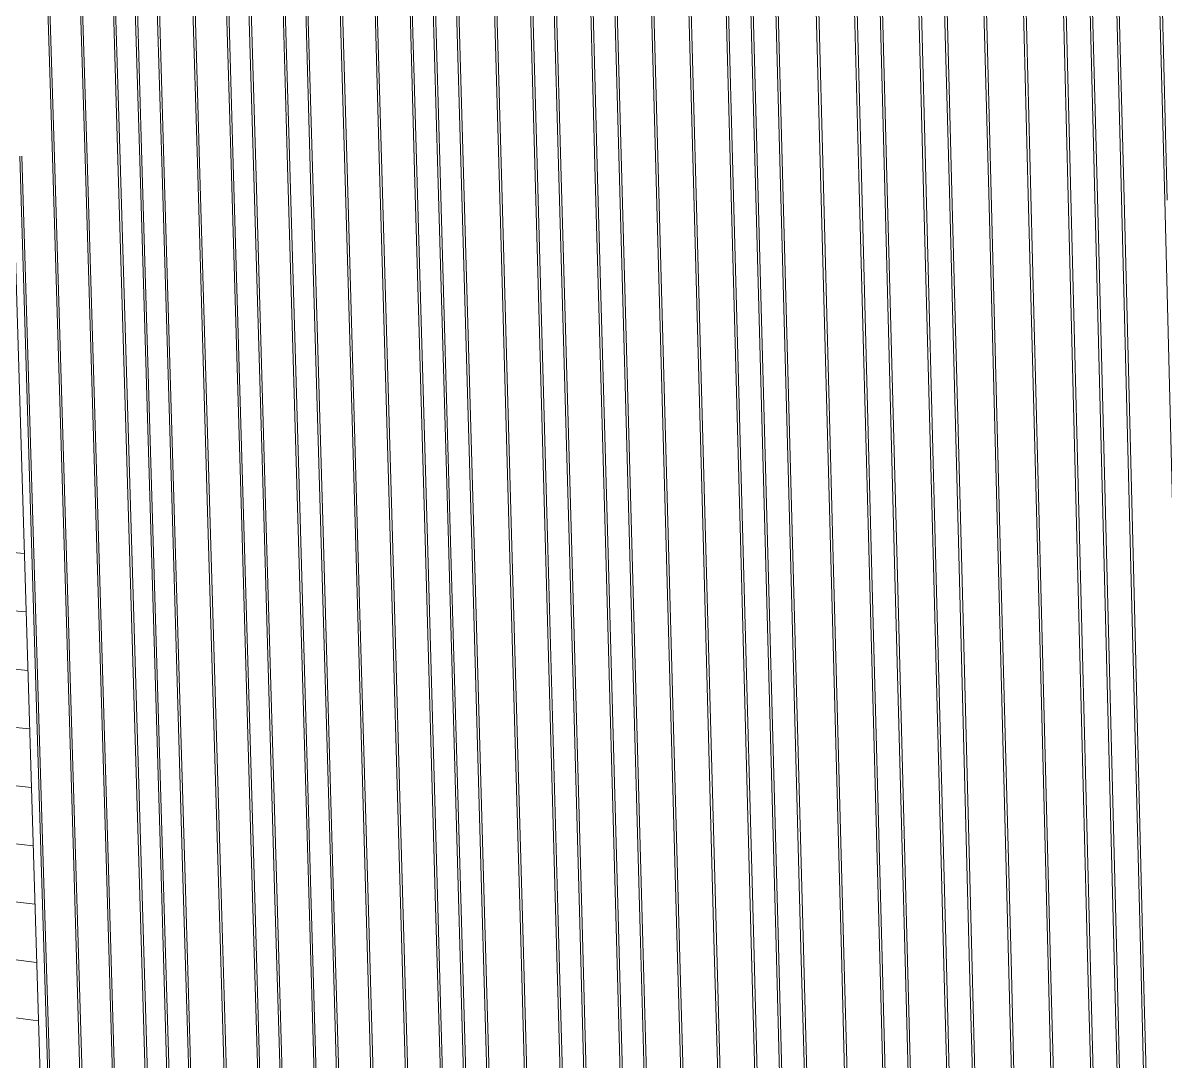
# Model space of a CAD drawing. Header units: inches. Extents: x 5690 to 5695, y -585 to 907.
# Drawn here: x 5692.659 to 5692.7319, y -584.2467 to -584.1804 of the extents above; entities that cross this region are included whole.
import ezdxf

# ---------------------------------------------------------------- set-up
doc = ezdxf.new("R2010")
doc.units = ezdxf.units.IN
doc.header["$MEASUREMENT"] = 0
for name, color, linetype, lineweight in [('A-WALL-PATT-1', 111, 'Continuous', 9), ('I-WALL', 2, 'Continuous', 13), ('I-WALL-1', 2, 'Continuous', 9), ('S-FNDN-1', 32, 'Continuous', 9)]:
    doc.layers.add(name, color=color, linetype=linetype, lineweight=lineweight)

# ---------------------------------------------------------------- blocks, each defined once
blk = doc.blocks.new('FP_97-3D View 1 Copy 1 Copy 1')
at = {"layer": 'A-WALL-PATT-1'}
for p, q in [((-4883.846232, -584.188999), (-4883.846915, -584.1663)), ((-4883.846099, -584.189005), (-4883.846783, -584.1663)), ((-4883.844146, -584.18908), (-4883.844829, -584.166301)), ((-4883.844013, -584.189085), (-4883.844695, -584.166301)), ((-4883.842046, -584.189161), (-4883.842727, -584.166301)), ((-4883.841911, -584.189166), (-4883.842593, -584.166301)), ((-4883.840652, -584.189214), (-4883.841333, -584.166302)), ((-4883.840517, -584.18922), (-4883.841198, -584.166302)), ((-4883.839252, -584.189268), (-4883.839932, -584.166302)), ((-4883.839117, -584.189274), (-4883.839797, -584.166302)), ((-4883.83698, -584.189356), (-4883.837659, -584.166302)), ((-4883.836844, -584.189361), (-4883.837522, -584.166302)), ((-4883.834829, -584.189439), (-4883.835507, -584.166303)), ((-4883.834691, -584.189444), (-4883.835369, -584.166303)), ((-4883.833402, -584.189494), (-4883.834079, -584.166303)), ((-4883.833263, -584.189499), (-4883.83394, -584.166303)), ((-4883.831225, -584.189578), (-4883.831901, -584.166304)), ((-4883.831085, -584.189583), (-4883.831761, -584.166304)), ((-4883.82978, -584.189633), (-4883.830455, -584.166304)), ((-4883.82964, -584.189639), (-4883.830315, -584.166304)), ((-4883.827577, -584.189718), (-4883.828251, -584.166305)), ((-4883.827435, -584.189723), (-4883.82811, -584.166305)), ((-4883.825357, -584.189804), (-4883.82603, -584.166305)), ((-4883.825215, -584.189809), (-4883.825888, -584.166305)), ((-4883.823122, -584.18989), (-4883.823794, -584.166305)), ((-4883.822979, -584.189895), (-4883.82365, -584.166306)), ((-4883.821639, -584.189947), (-4883.822309, -584.166306)), ((-4883.821495, -584.189952), (-4883.822165, -584.166306)), ((-4883.820148, -584.190004), (-4883.820818, -584.166306)), ((-4883.820003, -584.19001), (-4883.820673, -584.166306)), ((-4883.817729, -584.190097), (-4883.818397, -584.166307)), ((-4883.817583, -584.190103), (-4883.818251, -584.166307)), ((-4883.815437, -584.190186), (-4883.816104, -584.166307)), ((-4883.81529, -584.190191), (-4883.815957, -584.166307)), ((-4883.813917, -584.190244), (-4883.814583, -584.166307)), ((-4883.813769, -584.19025), (-4883.814435, -584.166308)), ((-4883.811597, -584.190334), (-4883.812262, -584.166308)), ((-4883.811448, -584.190339), (-4883.812113, -584.166308)), ((-4883.810057, -584.190393), (-4883.810721, -584.166308)), ((-4883.809908, -584.190399), (-4883.810572, -584.166308)), ((-4883.807709, -584.190483), (-4883.808371, -584.166309)), ((-4883.807558, -584.190489), (-4883.80822, -584.166309)), ((-4883.805343, -584.190574), (-4883.806003, -584.166309)), ((-4883.805191, -584.19058), (-4883.805852, -584.166309)), ((-4883.802959, -584.190666), (-4883.803618, -584.16631)), ((-4883.802806, -584.190672), (-4883.803465, -584.16631)), ((-4883.801376, -584.190727), (-4883.802034, -584.16631)), ((-4883.801223, -584.190733), (-4883.801881, -584.16631)), ((-4883.799786, -584.190788), (-4883.800443, -584.166311)), ((-4883.799632, -584.190794), (-4883.800289, -584.166311)), ((-4883.797205, -584.190888), (-4883.79786, -584.166311)), ((-4883.797049, -584.190894), (-4883.797704, -584.166311)), ((-4883.794759, -584.190982), (-4883.795412, -584.166312)), ((-4883.794602, -584.190988), (-4883.795256, -584.166312)), ((-4883.793136, -584.191045), (-4883.793788, -584.166312)), ((-4883.792978, -584.191051), (-4883.79363, -584.166312)), ((-4883.790659, -584.19114), (-4883.791309, -584.166313)), ((-4883.7905, -584.191146), (-4883.79115, -584.166313)), ((-4883.789015, -584.191203), (-4883.789664, -584.166313)), ((-4883.788855, -584.19121), (-4883.789504, -584.166313)), ((-4883.786506, -584.1913), (-4883.787153, -584.166313)), ((-4883.786345, -584.191306), (-4883.786992, -584.166313)), ((-4883.783978, -584.191397), (-4883.784623, -584.166314)), ((-4883.783816, -584.191404), (-4883.784461, -584.166314)), ((-4883.78143, -584.191495), (-4883.782074, -584.166315)), ((-4883.781267, -584.191502), (-4883.78191, -584.166315)), ((-4883.779739, -584.191561), (-4883.780381, -584.166315)), ((-4883.779575, -584.191567), (-4883.780217, -584.166315)), ((-4883.778039, -584.191626), (-4883.778679, -584.166315)), ((-4883.777874, -584.191632), (-4883.778514, -584.166315)), ((-4883.775278, -584.191732), (-4883.775917, -584.166316)), ((-4883.775112, -584.191739), (-4883.77575, -584.166316)), ((-4883.847621, -584.211468), (-4883.848303, -584.18892)), ((-4883.847489, -584.211478), (-4883.848171, -584.188925)), ((-4883.845551, -584.211626), (-4883.846232, -584.188999)), ((-4883.846232, -584.188999), (-4883.846232, -584.188999)), ((-4883.845418, -584.211637), (-4883.846099, -584.189005)), ((-4883.846099, -584.189005), (-4883.846099, -584.189005)), ((-4883.843466, -584.211786), (-4883.844146, -584.18908)), ((-4883.844146, -584.18908), (-4883.844146, -584.18908)), ((-4883.843333, -584.211796), (-4883.844013, -584.189085)), ((-4883.844013, -584.189085), (-4883.844013, -584.189085)), ((-4883.841367, -584.211947), (-4883.842046, -584.189161)), ((-4883.842046, -584.189161), (-4883.842046, -584.189161)), ((-4883.841232, -584.211957), (-4883.841911, -584.189166)), ((-4883.841911, -584.189166), (-4883.841911, -584.189166)), ((-4883.839974, -584.212054), (-4883.840652, -584.189214)), ((-4883.840652, -584.189214), (-4883.840652, -584.189214)), ((-4883.839839, -584.212064), (-4883.840517, -584.18922)), ((-4883.840517, -584.18922), (-4883.840517, -584.18922)), ((-4883.838575, -584.212161), (-4883.839252, -584.189268)), ((-4883.839252, -584.189268), (-4883.839252, -584.189268)), ((-4883.838439, -584.212171), (-4883.839117, -584.189274)), ((-4883.839117, -584.189274), (-4883.839117, -584.189274)), ((-4883.836304, -584.212335), (-4883.83698, -584.189356)), ((-4883.83698, -584.189356), (-4883.83698, -584.189356)), ((-4883.836167, -584.212345), (-4883.836844, -584.189361)), ((-4883.836844, -584.189361), (-4883.836844, -584.189361)), ((-4883.834153, -584.212499), (-4883.834829, -584.189439)), ((-4883.834829, -584.189439), (-4883.834829, -584.189439)), ((-4883.834016, -584.21251), (-4883.834691, -584.189444)), ((-4883.834691, -584.189444), (-4883.834691, -584.189444)), ((-4883.832727, -584.212609), (-4883.833402, -584.189494)), ((-4883.833402, -584.189494), (-4883.833402, -584.189494)), ((-4883.832588, -584.212619), (-4883.833263, -584.189499)), ((-4883.833263, -584.189499), (-4883.833263, -584.189499)), ((-4883.830551, -584.212775), (-4883.831225, -584.189578)), ((-4883.831225, -584.189578), (-4883.831225, -584.189578)), ((-4883.830411, -584.212786), (-4883.831085, -584.189583)), ((-4883.831085, -584.189583), (-4883.831085, -584.189583)), ((-4883.829107, -584.212886), (-4883.82978, -584.189633)), ((-4883.82978, -584.189633), (-4883.82978, -584.189633)), ((-4883.828967, -584.212897), (-4883.82964, -584.189639)), ((-4883.82964, -584.189639), (-4883.82964, -584.189639)), ((-4883.826905, -584.213055), (-4883.827577, -584.189718)), ((-4883.827577, -584.189718), (-4883.827577, -584.189718)), ((-4883.826764, -584.213066), (-4883.827435, -584.189723)), ((-4883.827435, -584.189723), (-4883.827435, -584.189723)), ((-4883.824687, -584.213225), (-4883.825357, -584.189804)), ((-4883.825357, -584.189804), (-4883.825357, -584.189804)), ((-4883.824545, -584.213236), (-4883.825215, -584.189809)), ((-4883.825215, -584.189809), (-4883.825215, -584.189809)), ((-4883.822453, -584.213396), (-4883.823122, -584.18989)), ((-4883.823122, -584.18989), (-4883.823122, -584.18989)), ((-4883.822309, -584.213407), (-4883.822979, -584.189895)), ((-4883.822979, -584.189895), (-4883.822979, -584.189895)), ((-4883.82097, -584.213509), (-4883.821639, -584.189947)), ((-4883.821639, -584.189947), (-4883.821639, -584.189947)), ((-4883.820826, -584.21352), (-4883.821495, -584.189952)), ((-4883.821495, -584.189952), (-4883.821495, -584.189952)), ((-4883.81948, -584.213624), (-4883.820148, -584.190004)), ((-4883.820148, -584.190004), (-4883.820148, -584.190004)), ((-4883.819336, -584.213635), (-4883.820003, -584.19001)), ((-4883.820003, -584.19001), (-4883.820003, -584.19001)), ((-4883.817062, -584.213809), (-4883.817729, -584.190097)), ((-4883.817729, -584.190097), (-4883.817729, -584.190097)), ((-4883.816917, -584.21382), (-4883.817583, -584.190103)), ((-4883.817583, -584.190103), (-4883.817583, -584.190103)), ((-4883.814772, -584.213984), (-4883.815437, -584.190186)), ((-4883.815437, -584.190186), (-4883.815437, -584.190186)), ((-4883.814626, -584.213995), (-4883.81529, -584.190191)), ((-4883.81529, -584.190191), (-4883.81529, -584.190191)), ((-4883.813253, -584.214101), (-4883.813917, -584.190244)), ((-4883.813917, -584.190244), (-4883.813917, -584.190244)), ((-4883.813105, -584.214112), (-4883.813769, -584.19025)), ((-4883.813769, -584.19025), (-4883.813769, -584.19025)), ((-4883.810934, -584.214278), (-4883.811597, -584.190334)), ((-4883.811597, -584.190334), (-4883.811597, -584.190334)), ((-4883.810786, -584.21429), (-4883.811448, -584.190339)), ((-4883.811448, -584.190339), (-4883.811448, -584.190339)), ((-4883.809396, -584.214396), (-4883.810057, -584.190393)), ((-4883.810057, -584.190393), (-4883.810057, -584.190393)), ((-4883.809246, -584.214408), (-4883.809908, -584.190399)), ((-4883.809908, -584.190399), (-4883.809908, -584.190399)), ((-4883.807049, -584.214576), (-4883.807709, -584.190483)), ((-4883.807709, -584.190483), (-4883.807709, -584.190483)), ((-4883.806898, -584.214587), (-4883.807558, -584.190489)), ((-4883.807558, -584.190489), (-4883.807558, -584.190489)), ((-4883.804684, -584.214757), (-4883.805343, -584.190574)), ((-4883.805343, -584.190574), (-4883.805343, -584.190574)), ((-4883.804533, -584.214769), (-4883.805191, -584.19058)), ((-4883.805191, -584.19058), (-4883.805191, -584.19058)), ((-4883.802302, -584.21494), (-4883.802959, -584.190666)), ((-4883.802959, -584.190666), (-4883.802959, -584.190666)), ((-4883.802149, -584.214951), (-4883.802806, -584.190672)), ((-4883.802806, -584.190672), (-4883.802806, -584.190672)), ((-4883.800721, -584.215061), (-4883.801376, -584.190727)), ((-4883.801376, -584.190727), (-4883.801376, -584.190727)), ((-4883.800567, -584.215072), (-4883.801223, -584.190733)), ((-4883.801223, -584.190733), (-4883.801223, -584.190733)), ((-4883.799131, -584.215182), (-4883.799786, -584.190788)), ((-4883.799786, -584.190788), (-4883.799786, -584.190788)), ((-4883.798977, -584.215194), (-4883.799632, -584.190794)), ((-4883.799632, -584.190794), (-4883.799632, -584.190794)), ((-4883.796552, -584.21538), (-4883.797205, -584.190888)), ((-4883.797205, -584.190888), (-4883.797205, -584.190888)), ((-4883.796396, -584.215392), (-4883.797049, -584.190894)), ((-4883.797049, -584.190894), (-4883.797049, -584.190894)), ((-4883.794108, -584.215567), (-4883.794759, -584.190982)), ((-4883.794759, -584.190982), (-4883.794759, -584.190982)), ((-4883.793951, -584.215579), (-4883.794602, -584.190988)), ((-4883.794602, -584.190988), (-4883.794602, -584.190988)), ((-4883.792486, -584.215692), (-4883.793136, -584.191045)), ((-4883.793136, -584.191045), (-4883.793136, -584.191045)), ((-4883.792328, -584.215704), (-4883.792978, -584.191051)), ((-4883.792978, -584.191051), (-4883.792978, -584.191051)), ((-4883.790011, -584.215881), (-4883.790659, -584.19114)), ((-4883.790659, -584.19114), (-4883.790659, -584.19114)), ((-4883.789852, -584.215893), (-4883.7905, -584.191146)), ((-4883.7905, -584.191146), (-4883.7905, -584.191146)), ((-4883.788368, -584.216007), (-4883.789015, -584.191203)), ((-4883.789015, -584.191203), (-4883.789015, -584.191203)), ((-4883.788208, -584.216019), (-4883.788855, -584.19121)), ((-4883.788855, -584.19121), (-4883.788855, -584.19121)), ((-4883.785861, -584.216199), (-4883.786506, -584.1913)), ((-4883.786506, -584.1913), (-4883.786506, -584.1913)), ((-4883.7857, -584.216211), (-4883.786345, -584.191306)), ((-4883.786345, -584.191306), (-4883.786345, -584.191306)), ((-4883.783335, -584.216393), (-4883.783978, -584.191397)), ((-4883.783978, -584.191397), (-4883.783978, -584.191397)), ((-4883.783173, -584.216405), (-4883.783816, -584.191404)), ((-4883.783816, -584.191404), (-4883.783816, -584.191404)), ((-4883.780789, -584.216588), (-4883.78143, -584.191495)), ((-4883.78143, -584.191495), (-4883.78143, -584.191495)), ((-4883.780626, -584.2166), (-4883.781267, -584.191502)), ((-4883.781267, -584.191502), (-4883.781267, -584.191502)), ((-4883.779099, -584.216717), (-4883.779739, -584.191561)), ((-4883.779739, -584.191561), (-4883.779739, -584.191561)), ((-4883.778935, -584.21673), (-4883.779575, -584.191567)), ((-4883.779575, -584.191567), (-4883.779575, -584.191567)), ((-4883.7774, -584.216847), (-4883.778039, -584.191626)), ((-4883.778039, -584.191626), (-4883.778039, -584.191626)), ((-4883.777235, -584.21686), (-4883.777874, -584.191632)), ((-4883.777874, -584.191632), (-4883.777874, -584.191632)), ((-4883.774642, -584.217059), (-4883.775278, -584.191732)), ((-4883.775278, -584.191732), (-4883.775278, -584.191732)), ((-4883.846941, -584.233944), (-4883.847621, -584.211468)), ((-4883.847621, -584.211468), (-4883.847621, -584.211468)), ((-4883.84681, -584.23396), (-4883.847489, -584.211478)), ((-4883.847489, -584.211478), (-4883.847489, -584.211478)), ((-4883.844872, -584.234181), (-4883.845551, -584.211626)), ((-4883.845551, -584.211626), (-4883.845551, -584.211626)), ((-4883.844739, -584.234197), (-4883.845418, -584.211637)), ((-4883.845418, -584.211637), (-4883.845418, -584.211637)), ((-4883.842788, -584.23442), (-4883.843466, -584.211786)), ((-4883.843466, -584.211786), (-4883.843466, -584.211786)), ((-4883.842655, -584.234435), (-4883.843333, -584.211796)), ((-4883.843333, -584.211796), (-4883.843333, -584.211796)), ((-4883.84069, -584.23466), (-4883.841367, -584.211947)), ((-4883.841367, -584.211947), (-4883.841367, -584.211947)), ((-4883.840555, -584.234676), (-4883.841232, -584.211957)), ((-4883.841232, -584.211957), (-4883.841232, -584.211957)), ((-4883.839298, -584.23482), (-4883.839974, -584.212054)), ((-4883.839974, -584.212054), (-4883.839974, -584.212054)), ((-4883.839162, -584.234835), (-4883.839839, -584.212064)), ((-4883.839839, -584.212064), (-4883.839839, -584.212064)), ((-4883.837899, -584.23498), (-4883.838575, -584.212161)), ((-4883.838575, -584.212161), (-4883.838575, -584.212161)), ((-4883.837763, -584.234995), (-4883.838439, -584.212171)), ((-4883.838439, -584.212171), (-4883.838439, -584.212171)), ((-4883.835629, -584.23524), (-4883.836304, -584.212335)), ((-4883.836304, -584.212335), (-4883.836304, -584.212335)), ((-4883.835492, -584.235255), (-4883.836167, -584.212345)), ((-4883.836167, -584.212345), (-4883.836167, -584.212345)), ((-4883.83348, -584.235486), (-4883.834153, -584.212499)), ((-4883.834153, -584.212499), (-4883.834153, -584.212499)), ((-4883.833342, -584.235501), (-4883.834016, -584.21251)), ((-4883.834016, -584.21251), (-4883.834016, -584.21251)), ((-4883.832054, -584.235649), (-4883.832727, -584.212609)), ((-4883.832727, -584.212609), (-4883.832727, -584.212609)), ((-4883.831915, -584.235665), (-4883.832588, -584.212619)), ((-4883.832588, -584.212619), (-4883.832588, -584.212619)), ((-4883.829879, -584.235898), (-4883.830551, -584.212775)), ((-4883.830551, -584.212775), (-4883.830551, -584.212775)), ((-4883.82974, -584.235914), (-4883.830411, -584.212786)), ((-4883.830411, -584.212786), (-4883.830411, -584.212786)), ((-4883.828436, -584.236063), (-4883.829107, -584.212886)), ((-4883.829107, -584.212886), (-4883.829107, -584.212886)), ((-4883.828296, -584.236079), (-4883.828967, -584.212897)), ((-4883.828967, -584.212897), (-4883.828967, -584.212897)), ((-4883.826235, -584.236315), (-4883.826905, -584.213055)), ((-4883.826905, -584.213055), (-4883.826905, -584.213055)), ((-4883.826094, -584.236331), (-4883.826764, -584.213066)), ((-4883.826764, -584.213066), (-4883.826764, -584.213066)), ((-4883.824018, -584.236569), (-4883.824687, -584.213225)), ((-4883.824687, -584.213225), (-4883.824687, -584.213225)), ((-4883.823876, -584.236585), (-4883.824545, -584.213236)), ((-4883.824545, -584.213236), (-4883.824545, -584.213236)), ((-4883.821785, -584.236825), (-4883.822453, -584.213396)), ((-4883.822453, -584.213396), (-4883.822453, -584.213396)), ((-4883.821642, -584.236841), (-4883.822309, -584.213407)), ((-4883.822309, -584.213407), (-4883.822309, -584.213407)), ((-4883.820304, -584.236994), (-4883.82097, -584.213509)), ((-4883.82097, -584.213509), (-4883.82097, -584.213509)), ((-4883.82016, -584.237011), (-4883.820826, -584.21352)), ((-4883.820826, -584.21352), (-4883.820826, -584.21352)), ((-4883.818815, -584.237165), (-4883.81948, -584.213624)), ((-4883.81948, -584.213624), (-4883.81948, -584.213624)), ((-4883.81867, -584.237181), (-4883.819336, -584.213635)), ((-4883.819336, -584.213635), (-4883.819336, -584.213635)), ((-4883.816398, -584.237441), (-4883.817062, -584.213809)), ((-4883.817062, -584.213809), (-4883.817062, -584.213809)), ((-4883.816253, -584.237458), (-4883.816917, -584.21382)), ((-4883.816917, -584.21382), (-4883.816917, -584.21382)), ((-4883.81411, -584.237703), (-4883.814772, -584.213984)), ((-4883.814772, -584.213984), (-4883.814772, -584.213984)), ((-4883.813963, -584.23772), (-4883.814626, -584.213995)), ((-4883.814626, -584.213995), (-4883.814626, -584.213995)), ((-4883.812591, -584.237877), (-4883.813253, -584.214101)), ((-4883.813253, -584.214101), (-4883.813253, -584.214101)), ((-4883.812443, -584.237894), (-4883.813105, -584.214112)), ((-4883.813105, -584.214112), (-4883.813105, -584.214112)), ((-4883.810274, -584.238143), (-4883.810934, -584.214278)), ((-4883.810934, -584.214278), (-4883.810934, -584.214278)), ((-4883.810125, -584.238159), (-4883.810786, -584.21429)), ((-4883.810786, -584.21429), (-4883.810786, -584.21429)), ((-4883.808736, -584.238319), (-4883.809396, -584.214396)), ((-4883.809396, -584.214396), (-4883.809396, -584.214396)), ((-4883.808587, -584.238336), (-4883.809246, -584.214408)), ((-4883.809246, -584.214408), (-4883.809246, -584.214408)), ((-4883.806391, -584.238587), (-4883.807049, -584.214576)), ((-4883.807049, -584.214576), (-4883.807049, -584.214576)), ((-4883.806241, -584.238604), (-4883.806898, -584.214587)), ((-4883.806898, -584.214587), (-4883.806898, -584.214587)), ((-4883.804028, -584.238858), (-4883.804684, -584.214757)), ((-4883.804684, -584.214757), (-4883.804684, -584.214757)), ((-4883.803876, -584.238875), (-4883.804533, -584.214769)), ((-4883.804533, -584.214769), (-4883.804533, -584.214769)), ((-4883.801647, -584.23913), (-4883.802302, -584.21494)), ((-4883.802302, -584.21494), (-4883.802302, -584.21494)), ((-4883.801494, -584.239148), (-4883.802149, -584.214951)), ((-4883.802149, -584.214951), (-4883.802149, -584.214951)), ((-4883.800067, -584.239311), (-4883.800721, -584.215061)), ((-4883.800721, -584.215061), (-4883.800721, -584.215061)), ((-4883.799914, -584.239329), (-4883.800567, -584.215072)), ((-4883.800567, -584.215072), (-4883.800567, -584.215072)), ((-4883.798479, -584.239493), (-4883.799131, -584.215182)), ((-4883.799131, -584.215182), (-4883.799131, -584.215182)), ((-4883.798325, -584.239511), (-4883.798977, -584.215194)), ((-4883.798977, -584.215194), (-4883.798977, -584.215194)), ((-4883.795901, -584.239788), (-4883.796552, -584.21538)), ((-4883.796552, -584.21538), (-4883.796552, -584.21538)), ((-4883.795746, -584.239806), (-4883.796396, -584.215392)), ((-4883.796396, -584.215392), (-4883.796396, -584.215392)), ((-4883.793459, -584.240068), (-4883.794108, -584.215567)), ((-4883.794108, -584.215567), (-4883.794108, -584.215567)), ((-4883.793302, -584.240086), (-4883.793951, -584.215579)), ((-4883.793951, -584.215579), (-4883.793951, -584.215579)), ((-4883.791838, -584.240253), (-4883.792486, -584.215692)), ((-4883.792486, -584.215692), (-4883.792486, -584.215692)), ((-4883.791681, -584.240271), (-4883.792328, -584.215704)), ((-4883.792328, -584.215704), (-4883.792328, -584.215704)), ((-4883.789365, -584.240536), (-4883.790011, -584.215881)), ((-4883.790011, -584.215881), (-4883.790011, -584.215881)), ((-4883.789206, -584.240555), (-4883.789852, -584.215893)), ((-4883.789852, -584.215893), (-4883.789852, -584.215893)), ((-4883.787723, -584.240724), (-4883.788368, -584.216007)), ((-4883.788368, -584.216007), (-4883.788368, -584.216007)), ((-4883.787564, -584.240743), (-4883.788208, -584.216019)), ((-4883.788208, -584.216019), (-4883.788208, -584.216019)), ((-4883.785218, -584.241011), (-4883.785861, -584.216199)), ((-4883.785861, -584.216199), (-4883.785861, -584.216199)), ((-4883.785058, -584.24103), (-4883.7857, -584.216211)), ((-4883.7857, -584.216211), (-4883.7857, -584.216211)), ((-4883.782694, -584.2413), (-4883.783335, -584.216393)), ((-4883.783335, -584.216393), (-4883.783335, -584.216393)), ((-4883.782532, -584.241319), (-4883.783173, -584.216405)), ((-4883.783173, -584.216405), (-4883.783173, -584.216405)), ((-4883.78015, -584.241591), (-4883.780789, -584.216588)), ((-4883.780789, -584.216588), (-4883.780789, -584.216588)), ((-4883.779987, -584.24161), (-4883.780626, -584.2166)), ((-4883.780626, -584.2166), (-4883.780626, -584.2166)), ((-4883.778461, -584.241785), (-4883.779099, -584.216717)), ((-4883.779099, -584.216717), (-4883.779099, -584.216717)), ((-4883.778298, -584.241803), (-4883.778935, -584.21673)), ((-4883.778935, -584.21673), (-4883.778935, -584.21673)), ((-4883.776764, -584.241979), (-4883.7774, -584.216847)), ((-4883.7774, -584.216847), (-4883.7774, -584.216847)), ((-4883.776599, -584.241998), (-4883.777235, -584.21686)), ((-4883.777235, -584.21686), (-4883.777235, -584.21686)), ((-4883.846264, -584.25635), (-4883.846941, -584.233944)), ((-4883.846941, -584.233944), (-4883.846941, -584.233944)), ((-4883.846132, -584.25637), (-4883.84681, -584.23396)), ((-4883.84681, -584.23396), (-4883.84681, -584.23396)), ((-4883.844195, -584.256665), (-4883.844872, -584.234181)), ((-4883.844872, -584.234181), (-4883.844872, -584.234181)), ((-4883.844063, -584.256685), (-4883.844739, -584.234197)), ((-4883.844739, -584.234197), (-4883.844739, -584.234197)), ((-4883.842112, -584.256982), (-4883.842788, -584.23442)), ((-4883.842788, -584.23442), (-4883.842788, -584.23442)), ((-4883.841979, -584.257002), (-4883.842655, -584.234435)), ((-4883.842655, -584.234435), (-4883.842655, -584.234435)), ((-4883.840015, -584.257301), (-4883.84069, -584.23466)), ((-4883.84069, -584.23466), (-4883.84069, -584.23466)), ((-4883.83988, -584.257321), (-4883.840555, -584.234676)), ((-4883.840555, -584.234676), (-4883.840555, -584.234676)), ((-4883.838623, -584.257513), (-4883.839298, -584.23482)), ((-4883.839298, -584.23482), (-4883.839298, -584.23482)), ((-4883.838488, -584.257533), (-4883.839162, -584.234835)), ((-4883.839162, -584.234835), (-4883.839162, -584.234835)), ((-4883.837225, -584.257725), (-4883.837899, -584.23498)), ((-4883.837899, -584.23498), (-4883.837899, -584.23498)), ((-4883.83709, -584.257746), (-4883.837763, -584.234995)), ((-4883.837763, -584.234995), (-4883.837763, -584.234995)), ((-4883.834957, -584.258071), (-4883.835629, -584.23524)), ((-4883.835629, -584.23524), (-4883.835629, -584.23524)), ((-4883.83482, -584.258091), (-4883.835492, -584.235255)), ((-4883.835492, -584.235255), (-4883.835492, -584.235255)), ((-4883.832808, -584.258398), (-4883.83348, -584.235486)), ((-4883.83348, -584.235486), (-4883.83348, -584.235486)), ((-4883.832671, -584.258418), (-4883.833342, -584.235501)), ((-4883.833342, -584.235501), (-4883.833342, -584.235501)), ((-4883.831383, -584.258614), (-4883.832054, -584.235649)), ((-4883.832054, -584.235649), (-4883.832054, -584.235649)), ((-4883.831245, -584.258635), (-4883.831915, -584.235665)), ((-4883.831915, -584.235665), (-4883.831915, -584.235665)), ((-4883.82921, -584.258945), (-4883.829879, -584.235898)), ((-4883.829879, -584.235898), (-4883.829879, -584.235898)), ((-4883.82907, -584.258966), (-4883.82974, -584.235914)), ((-4883.82974, -584.235914), (-4883.82974, -584.235914)), ((-4883.827767, -584.259165), (-4883.828436, -584.236063)), ((-4883.828436, -584.236063), (-4883.828436, -584.236063)), ((-4883.827627, -584.259186), (-4883.828296, -584.236079)), ((-4883.828296, -584.236079), (-4883.828296, -584.236079)), ((-4883.825568, -584.259499), (-4883.826235, -584.236315)), ((-4883.826235, -584.236315), (-4883.826235, -584.236315)), ((-4883.825427, -584.259521), (-4883.826094, -584.236331)), ((-4883.826094, -584.236331), (-4883.826094, -584.236331)), ((-4883.823352, -584.259837), (-4883.824018, -584.236569)), ((-4883.824018, -584.236569), (-4883.824018, -584.236569)), ((-4883.82321, -584.259858), (-4883.823876, -584.236585)), ((-4883.823876, -584.236585), (-4883.823876, -584.236585)), ((-4883.82112, -584.260176), (-4883.821785, -584.236825)), ((-4883.821785, -584.236825), (-4883.821785, -584.236825)), ((-4883.820977, -584.260198), (-4883.821642, -584.236841)), ((-4883.821642, -584.236841), (-4883.821642, -584.236841)), ((-4883.819639, -584.260401), (-4883.820304, -584.236994)), ((-4883.820304, -584.236994), (-4883.820304, -584.236994)), ((-4883.819496, -584.260423), (-4883.82016, -584.237011)), ((-4883.82016, -584.237011), (-4883.82016, -584.237011)), ((-4883.818151, -584.260628), (-4883.818815, -584.237165)), ((-4883.818815, -584.237165), (-4883.818815, -584.237165)), ((-4883.818007, -584.26065), (-4883.81867, -584.237181)), ((-4883.81867, -584.237181), (-4883.81867, -584.237181)), ((-4883.815736, -584.260995), (-4883.816398, -584.237441)), ((-4883.816398, -584.237441), (-4883.816398, -584.237441)), ((-4883.815591, -584.261017), (-4883.816253, -584.237458)), ((-4883.816253, -584.237458), (-4883.816253, -584.237458)), ((-4883.813449, -584.261343), (-4883.81411, -584.237703)), ((-4883.81411, -584.237703), (-4883.81411, -584.237703)), ((-4883.813303, -584.261366), (-4883.813963, -584.23772)), ((-4883.813963, -584.23772), (-4883.813963, -584.23772)), ((-4883.811931, -584.261574), (-4883.812591, -584.237877)), ((-4883.812591, -584.237877), (-4883.812591, -584.237877)), ((-4883.811784, -584.261597), (-4883.812443, -584.237894)), ((-4883.812443, -584.237894), (-4883.812443, -584.237894)), ((-4883.809616, -584.261927), (-4883.810274, -584.238143)), ((-4883.810274, -584.238143), (-4883.810274, -584.238143)), ((-4883.809467, -584.261949), (-4883.810125, -584.238159)), ((-4883.810125, -584.238159), (-4883.810125, -584.238159)), ((-4883.808079, -584.262161), (-4883.808736, -584.238319)), ((-4883.808736, -584.238319), (-4883.808736, -584.238319)), ((-4883.80793, -584.262183), (-4883.808587, -584.238336)), ((-4883.808587, -584.238336), (-4883.808587, -584.238336)), ((-4883.805735, -584.262517), (-4883.806391, -584.238587)), ((-4883.806391, -584.238587), (-4883.806391, -584.238587)), ((-4883.805585, -584.26254), (-4883.806241, -584.238604)), ((-4883.806241, -584.238604), (-4883.806241, -584.238604)), ((-4883.803374, -584.262877), (-4883.804028, -584.238858)), ((-4883.804028, -584.238858), (-4883.804028, -584.238858)), ((-4883.803222, -584.2629), (-4883.803876, -584.238875)), ((-4883.803876, -584.238875), (-4883.803876, -584.238875)), ((-4883.800995, -584.263239), (-4883.801647, -584.23913)), ((-4883.801647, -584.23913), (-4883.801647, -584.23913)), ((-4883.800842, -584.263262), (-4883.801494, -584.239148)), ((-4883.801494, -584.239148), (-4883.801494, -584.239148)), ((-4883.799416, -584.263479), (-4883.800067, -584.239311)), ((-4883.800067, -584.239311), (-4883.800067, -584.239311)), ((-4883.799262, -584.263502), (-4883.799914, -584.239329)), ((-4883.799914, -584.239329), (-4883.799914, -584.239329)), ((-4883.797829, -584.26372), (-4883.798479, -584.239493)), ((-4883.798479, -584.239493), (-4883.798479, -584.239493)), ((-4883.797675, -584.263744), (-4883.798325, -584.239511)), ((-4883.798325, -584.239511), (-4883.798325, -584.239511)), ((-4883.795253, -584.264112), (-4883.795901, -584.239788)), ((-4883.795901, -584.239788), (-4883.795901, -584.239788)), ((-4883.795097, -584.264136), (-4883.795746, -584.239806)), ((-4883.795746, -584.239806), (-4883.795746, -584.239806)), ((-4883.792812, -584.264484), (-4883.793459, -584.240068)), ((-4883.793459, -584.240068), (-4883.793459, -584.240068)), ((-4883.792656, -584.264507), (-4883.793302, -584.240086)), ((-4883.793302, -584.240086), (-4883.793302, -584.240086)), ((-4883.791192, -584.26473), (-4883.791838, -584.240253)), ((-4883.791838, -584.240253), (-4883.791838, -584.240253)), ((-4883.791035, -584.264754), (-4883.791681, -584.240271)), ((-4883.791681, -584.240271), (-4883.791681, -584.240271)), ((-4883.788721, -584.265106), (-4883.789365, -584.240536)), ((-4883.789365, -584.240536), (-4883.789365, -584.240536)), ((-4883.788562, -584.26513), (-4883.789206, -584.240555)), ((-4883.789206, -584.240555), (-4883.789206, -584.240555)), ((-4883.78708, -584.265356), (-4883.787723, -584.240724)), ((-4883.787723, -584.240724), (-4883.787723, -584.240724)), ((-4883.786921, -584.26538), (-4883.787564, -584.240743)), ((-4883.787564, -584.240743), (-4883.787564, -584.240743)), ((-4883.784577, -584.265737), (-4883.785218, -584.241011)), ((-4883.785218, -584.241011), (-4883.785218, -584.241011)), ((-4883.784417, -584.265761), (-4883.785058, -584.24103)), ((-4883.785058, -584.24103), (-4883.785058, -584.24103)), ((-4883.782055, -584.26612), (-4883.782694, -584.2413)), ((-4883.782694, -584.2413), (-4883.782694, -584.2413)), ((-4883.781894, -584.266145), (-4883.782532, -584.241319)), ((-4883.782532, -584.241319), (-4883.782532, -584.241319)), ((-4883.779513, -584.266507), (-4883.78015, -584.241591)), ((-4883.78015, -584.241591), (-4883.78015, -584.241591)), ((-4883.77935, -584.266532), (-4883.779987, -584.24161)), ((-4883.779987, -584.24161), (-4883.779987, -584.24161)), ((-4883.777826, -584.266764), (-4883.778461, -584.241785)), ((-4883.778461, -584.241785), (-4883.778461, -584.241785)), ((-4883.777662, -584.266789), (-4883.778298, -584.241803)), ((-4883.778298, -584.241803), (-4883.778298, -584.241803)), ((-4883.77613, -584.267022), (-4883.776764, -584.241979)), ((-4883.776764, -584.241979), (-4883.776764, -584.241979)), ((-4883.775966, -584.267047), (-4883.776599, -584.241998)), ((-4883.776599, -584.241998), (-4883.776599, -584.241998))]:
    blk.add_line(p, q, dxfattribs=at)
blk = doc.blocks.new('FP_99-3D View 1 Copy 1 Copy 1')
at = {"layer": 'A-WALL-PATT-1'}
for p, q in [((-4883.893201, -584.2106), (-4883.893304, -584.207509)), ((-4883.883494, -584.211391), (-4883.883597, -584.208245)), ((-4883.873435, -584.21221), (-4883.873537, -584.209007)), ((-4883.897342, -584.210263), (-4883.84803, -584.214278)), ((-4883.863005, -584.213059), (-4883.863107, -584.209797)), ((-4883.888275, -584.214472), (-4883.88839, -584.210992)), ((-4883.852183, -584.21394), (-4883.852284, -584.210617)), ((-4883.878394, -584.215339), (-4883.878509, -584.211796)), ((-4883.868153, -584.216238), (-4883.868267, -584.21263)), ((-4883.897227, -584.213687), (-4883.847917, -584.218013)), ((-4883.85753, -584.217169), (-4883.857644, -584.213495)), ((-4883.890575, -584.217724), (-4883.890691, -584.214261)), ((-4883.880783, -584.218645), (-4883.880898, -584.21512)), ((-4883.870634, -584.219599), (-4883.870748, -584.21601)), ((-4883.897111, -584.21711), (-4883.847804, -584.221745)), ((-4883.895229, -584.220708), (-4883.895344, -584.217276)), ((-4883.860109, -584.220589), (-4883.860223, -584.216933)), ((-4883.885607, -584.221673), (-4883.885722, -584.21818)), ((-4883.849187, -584.221615), (-4883.8493, -584.217891)), ((-4883.875639, -584.222673), (-4883.875754, -584.219118)), ((-4883.865306, -584.223709), (-4883.86542, -584.220089)), ((-4883.896996, -584.22053), (-4883.847691, -584.225476)), ((-4883.854586, -584.224785), (-4883.854699, -584.221097)), ((-4883.887929, -584.224904), (-4883.888045, -584.221428)), ((-4883.87805, -584.225957), (-4883.878165, -584.222419)), ((-4883.89688, -584.22395), (-4883.847578, -584.229205)), ((-4883.86781, -584.227048), (-4883.867924, -584.223447)), ((-4883.892624, -584.227834), (-4883.89274, -584.224391)), ((-4883.857189, -584.228181), (-4883.857303, -584.224512)), ((-4883.882919, -584.22893), (-4883.883034, -584.225426)), ((-4883.872862, -584.230065), (-4883.872977, -584.226498)), ((-4883.896765, -584.227367), (-4883.847465, -584.232932)), ((-4883.894883, -584.230993), (-4883.894998, -584.227566)), ((-4883.862435, -584.231242), (-4883.862549, -584.227609)), ((-4883.885263, -584.23214), (-4883.885377, -584.228652)), ((-4883.851616, -584.232463), (-4883.851729, -584.228763)), ((-4883.875296, -584.233327), (-4883.87541, -584.229778)), ((-4883.89665, -584.230783), (-4883.847352, -584.236657)), ((-4883.864964, -584.234558), (-4883.865078, -584.230944)), ((-4883.89, -584.235017), (-4883.890115, -584.231562)), ((-4883.854246, -584.235836), (-4883.854359, -584.232154)), ((-4883.880209, -584.236245), (-4883.880324, -584.232728)), ((-4883.896534, -584.234197), (-4883.84724, -584.24038)), ((-4883.870062, -584.237517), (-4883.870177, -584.233937)), ((-4883.892279, -584.238155), (-4883.892394, -584.234716)), ((-4883.859541, -584.238837), (-4883.859654, -584.235191)), ((-4883.882575, -584.239433), (-4883.882689, -584.235934)), ((-4883.848622, -584.240206), (-4883.848735, -584.236492)), ((-4883.872519, -584.240757), (-4883.872634, -584.237195)), ((-4883.896419, -584.23761), (-4883.847127, -584.244101)), ((-4883.862094, -584.24213), (-4883.862207, -584.238503)), ((-4883.887355, -584.242255), (-4883.88747, -584.238788)), ((-4883.877478, -584.243618), (-4883.877592, -584.240089)), ((-4883.851277, -584.243554), (-4883.85139, -584.239859)), ((-4883.896304, -584.241021), (-4883.847014, -584.24782)), ((-4883.86724, -584.24503), (-4883.867354, -584.241437)), ((-4883.889655, -584.245372), (-4883.88977, -584.241922)), ((-4883.856622, -584.246495), (-4883.856736, -584.242836)), ((-4883.879865, -584.246784), (-4883.87998, -584.243272)), ((-4883.896189, -584.24443), (-4883.846902, -584.251537)), ((-4883.894308, -584.248103), (-4883.894423, -584.244685)), ((-4883.86972, -584.248247), (-4883.869834, -584.244672)), ((-4883.884689, -584.24955), (-4883.884804, -584.246072)), ((-4883.8592, -584.249764), (-4883.859314, -584.246123)), ((-4883.896074, -584.247837), (-4883.846789, -584.255252)), ((-4883.874724, -584.251049), (-4883.874839, -584.247509)), ((-4883.848284, -584.251338), (-4883.848397, -584.247629)), ((-4883.887011, -584.252646), (-4883.887125, -584.249184)), ((-4883.864395, -584.252603), (-4883.864509, -584.248998)), ((-4883.877135, -584.254193), (-4883.877249, -584.25067)), ((-4883.85368, -584.254215), (-4883.853793, -584.250543)), ((-4883.895959, -584.251243), (-4883.846677, -584.258965)), ((-4883.891705, -584.255322), (-4883.89182, -584.251892)), ((-4883.866899, -584.255797), (-4883.867013, -584.25221)), ((-4883.882002, -584.256903), (-4883.882117, -584.253412)), ((-4883.856283, -584.25746), (-4883.856396, -584.253807)), ((-4883.895844, -584.254648), (-4883.846564, -584.262677)), ((-4883.893963, -584.258349), (-4883.894078, -584.254936)), ((-4883.871949, -584.258541), (-4883.872063, -584.254988)), ((-4883.884346, -584.259976), (-4883.88446, -584.256503)), ((-4883.861526, -584.260239), (-4883.86164, -584.256621)), ((-4883.89573, -584.25805), (-4883.846452, -584.266386)), ((-4883.874382, -584.261661), (-4883.874496, -584.258126)), ((-4883.850713, -584.262001), (-4883.850826, -584.258315)), ((-4883.889082, -584.262597), (-4883.889196, -584.259156)), ((-4883.864054, -584.263408), (-4883.864168, -584.259809)), ((-4883.879294, -584.264314), (-4883.879408, -584.260811)), ((-4883.895615, -584.261452), (-4883.84634, -584.270093)), ((-4883.853341, -584.265221), (-4883.853454, -584.261554)), ((-4883.891361, -584.265603), (-4883.891476, -584.262177)), ((-4883.869151, -584.266093), (-4883.869265, -584.262527)), ((-4883.881659, -584.267364), (-4883.881774, -584.263879)), ((-4883.8955, -584.264851), (-4883.846228, -584.273799)), ((-4883.858634, -584.267937), (-4883.858747, -584.264306)), ((-4883.871608, -584.26919), (-4883.871721, -584.265642)), ((-4883.847722, -584.269851), (-4883.847834, -584.266152)), ((-4883.886438, -584.269929), (-4883.886553, -584.266476)), ((-4883.861187, -584.271082), (-4883.8613, -584.26747)), ((-4883.895385, -584.268249), (-4883.846116, -584.277502)), ((-4883.876564, -584.271784), (-4883.876678, -584.268269)), ((-4883.888739, -584.272912), (-4883.888853, -584.269476)), ((-4883.850376, -584.273046), (-4883.850488, -584.269366)), ((-4883.866331, -584.273706), (-4883.866444, -584.270127)), ((-4883.878952, -584.274811), (-4883.879066, -584.271314)), ((-4883.895271, -584.271645), (-4883.846003, -584.281204)), ((-4883.89339, -584.275393), (-4883.893505, -584.271988)), ((-4883.855718, -584.275699), (-4883.855831, -584.272055)), ((-4883.868811, -584.276779), (-4883.868924, -584.273219)), ((-4883.883774, -584.277318), (-4883.883888, -584.273853)), ((-4883.895156, -584.27504), (-4883.844481, -584.285186)), ((-4883.873813, -584.279313), (-4883.873927, -584.275786)), ((-4883.858295, -584.278819), (-4883.858408, -584.275194)), ((-4883.886096, -584.280279), (-4883.88621, -584.276831)), ((-4883.847385, -584.280936), (-4883.847497, -584.277243)), ((-4883.863488, -584.28138), (-4883.863601, -584.27779)), ((-4883.895042, -584.278432), (-4883.844369, -584.288892)), ((-4883.876223, -584.282317), (-4883.876337, -584.278808)), ((-4883.890789, -584.282704), (-4883.890903, -584.279287)), ((-4883.852778, -584.283525), (-4883.852891, -584.279868)), ((-4883.865991, -584.284429), (-4883.866104, -584.280856)), ((-4883.881089, -584.284766), (-4883.881203, -584.281289)), ((-4883.894927, -584.281824), (-4883.844257, -584.292597)), ((-4883.893047, -584.2856), (-4883.893161, -584.282199)), ((-4883.85538, -584.286619), (-4883.855493, -584.282981)), ((-4883.87104, -584.286903), (-4883.871153, -584.283364)), ((-4883.883432, -584.287704), (-4883.883546, -584.284244)), ((-4883.894813, -584.285213), (-4883.844145, -584.296299)), ((-4883.860621, -584.289118), (-4883.860734, -584.285514)), ((-4883.888216, -584.288598), (-4883.888282, -584.286642)), ((-4883.873472, -584.289883), (-4883.873586, -584.286361)), ((-4883.849814, -584.291415), (-4883.849926, -584.287745)), ((-4883.878383, -584.292272), (-4883.878496, -584.288783)), ((-4883.863149, -584.292141), (-4883.863262, -584.288556)), ((-4883.868244, -584.294553), (-4883.868357, -584.291002)), ((-4883.852441, -584.294484), (-4883.852553, -584.290833)), ((-4883.882303, -584.29139), (-4883.844034, -584.3)), ((-4883.880849, -584.292077), (-4883.880861, -584.291715)), ((-4883.857732, -584.296918), (-4883.857844, -584.293302)), ((-4883.870734, -584.296449), (-4883.870813, -584.293975)), ((-4883.846825, -584.299372), (-4883.846937, -584.295689)), ((-4883.860283, -584.299917), (-4883.860396, -584.296319)), ((-4883.863331, -584.299212), (-4883.843922, -584.303698)), ((-4883.849478, -584.302414), (-4883.84959, -584.29875)), ((-4883.854887, -584.302559), (-4883.85493, -584.301154))]:
    blk.add_line(p, q, dxfattribs=at)

msp = doc.modelspace()

# ---------------------------------------------------------------- linework, layer by layer
at = {"layer": 'I-WALL'}
msp.add_line((5692.658161, -584.183375), (5692.661129, -584.281378), dxfattribs=at)

# ---------------------------------------------------------------- block references
at = {"layer": 'I-WALL-1'}
msp.add_blockref('FP_97-3D View 1 Copy 1 Copy 1', (10576.507114, 0), dxfattribs=at)
at = {"layer": 'S-FNDN-1'}
msp.add_blockref('FP_99-3D View 1 Copy 1 Copy 1', (10576.507114, 0), dxfattribs=at)

doc.saveas('drawing.dxf')
